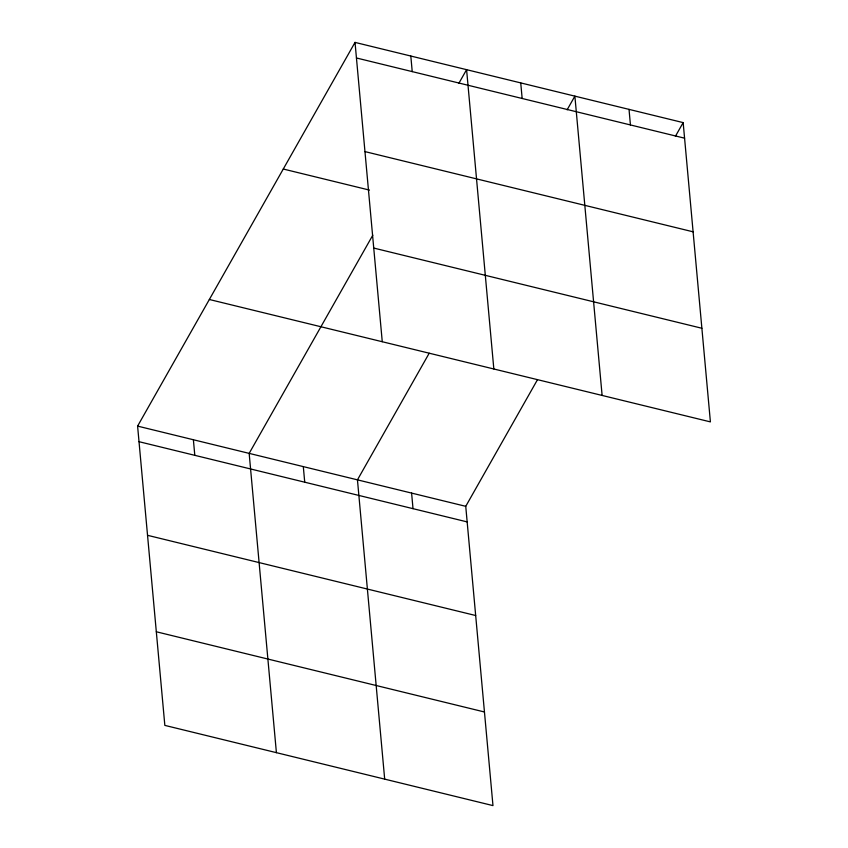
<?xml version="1.0" encoding="UTF-8"?>
<svg xmlns="http://www.w3.org/2000/svg" width="848" height="848" viewBox="0 0 848 848"><rect width="100%" height="100%" fill="white"/><g stroke="black" fill="none" stroke-linecap="round" stroke-linejoin="round"><path stroke-width="1.27" d="M537.484 379.692L465.743 506.32L492.974 805.6L164.841 725.39L137.599 426.109L355.026 42.4L683.159 122.61L710.401 421.891L209.35 299.492M372.791 235.203L249.164 453.383L276.406 752.664M458.832 83.358L466.591 69.674L493.833 368.954M429.205 353.224L357.453 479.851L384.685 779.132M567.121 109.827L574.88 96.142L602.112 395.422M675.411 136.295L683.159 122.61M356.446 57.982L684.58 138.182M364.958 151.601L693.102 231.811M283.274 169.028L369.484 190.1M373.745 248.061L701.879 328.261M137.599 426.109L465.743 506.32M139.019 441.691L467.153 521.902M147.541 535.311L475.675 615.521M156.318 631.771L484.452 711.981M629.025 109.371L630.435 124.953M520.736 82.903L522.156 98.485M410.814 56.032L412.223 71.614M411.598 493.091L413.018 508.662M355.026 42.4L382.257 341.68M303.308 466.623L304.729 482.194M193.386 439.752L194.796 455.323"/></g></svg>
